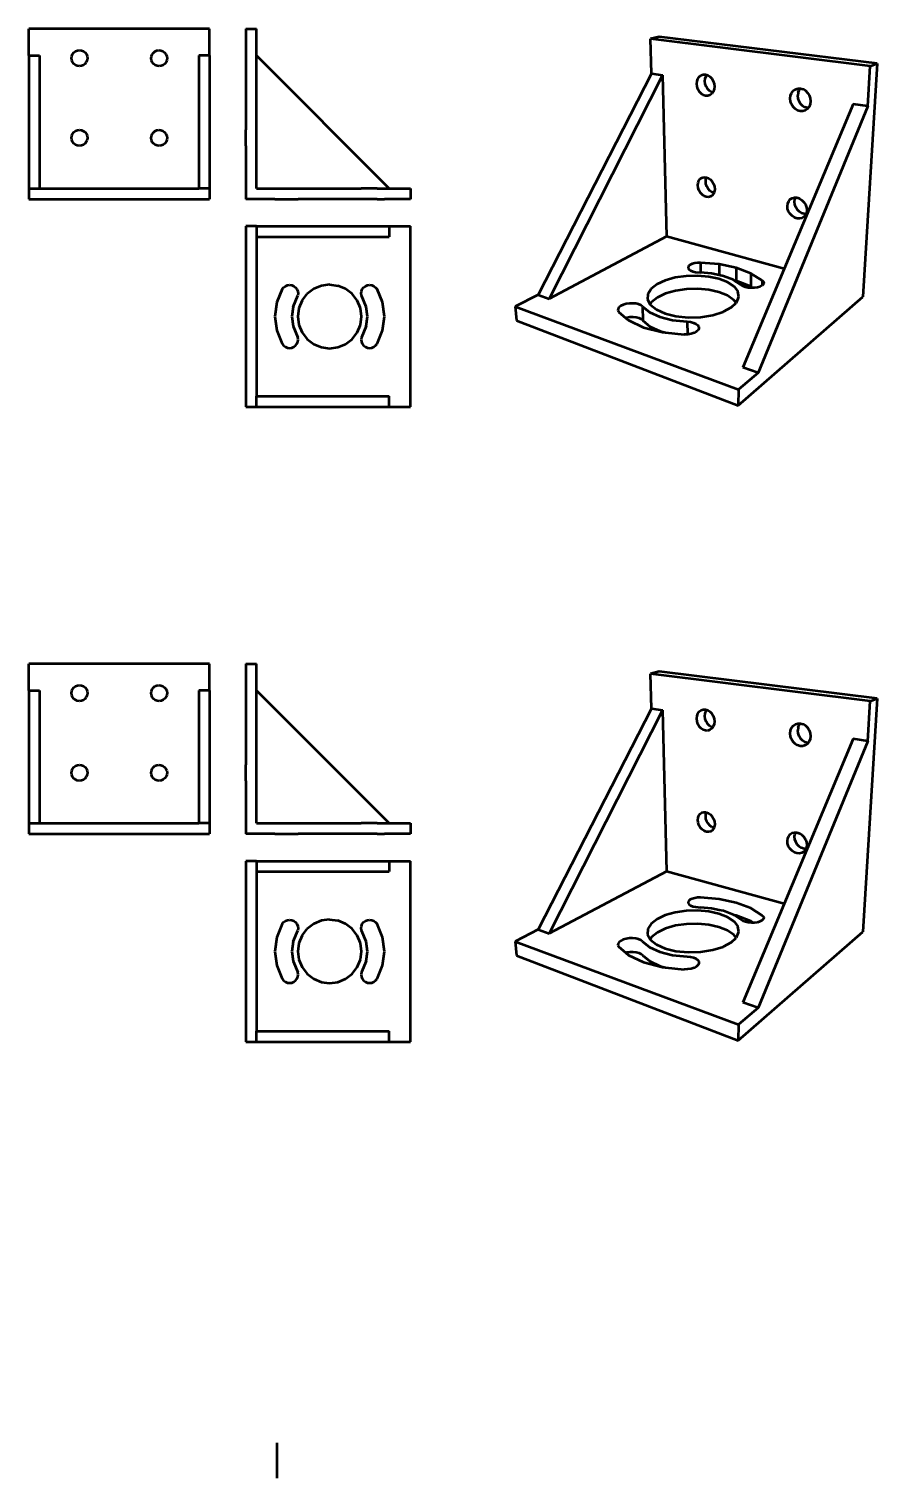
# Model space of a CAD drawing. Header units: millimetres. Extents: x 25 to 2355, y -27 to 1078.
# Drawn here: x 1284.8 to 1444.5, y -14.9 to 257.8 of the extents above; entities that cross this region are included whole.
import ezdxf

# ---------------------------------------------------------------- set-up
doc = ezdxf.new("R2010")
doc.units = ezdxf.units.MM
doc.layers.get('0').update_dxf_attribs({"lineweight": 50})

msp = doc.modelspace()

# ---------------------------------------------------------------- linework, layer by layer
for p, q in [((1318.793, 257.824), (1284.793, 257.824)), ((1284.793, 252.824), (1284.793, 257.824)), ((1318.793, 252.824), (1318.793, 257.824)), ((1325.639, 257.824), (1327.639, 257.824)), ((1325.639, 257.824), (1325.639, 253.824)), ((1327.639, 253.823), (1327.639, 257.824)), ((1403.487, 256.356), (1401.853, 255.977)), ((1444.484, 251.323), (1403.487, 256.356)), ((1293.549, 253.626), (1293.911, 253.774)), ((1293.911, 253.774), (1294.3, 253.824)), ((1294.3, 253.824), (1294.688, 253.771)), ((1294.688, 253.771), (1295.049, 253.619)), ((1308.52, 253.609), (1308.879, 253.765)), ((1308.879, 253.765), (1309.266, 253.823)), ((1309.266, 253.823), (1309.655, 253.779)), ((1309.655, 253.779), (1310.02, 253.636)), ((1310.02, 253.636), (1310.335, 253.403)), ((1325.639, 253.824), (1325.639, 250.824)), ((1327.639, 252.824), (1327.639, 253.823)), ((1443.18, 250.803), (1401.853, 255.977)), ((1402.036, 249.453), (1401.853, 255.977)), ((1284.793, 252.824), (1284.793, 227.824)), ((1284.793, 252.824), (1286.793, 252.824)), ((1286.793, 252.824), (1286.793, 227.824)), ((1292.793, 252.33), (1292.846, 252.718)), ((1292.843, 251.942), (1292.793, 252.33)), ((1292.991, 251.579), (1292.843, 251.942)), ((1292.846, 252.718), (1292.998, 253.079)), ((1293.228, 251.268), (1292.991, 251.579)), ((1292.998, 253.079), (1293.237, 253.389)), ((1293.538, 251.028), (1293.228, 251.268)), ((1293.237, 253.389), (1293.549, 253.626)), ((1293.899, 250.876), (1293.538, 251.028)), ((1295.038, 251.021), (1294.675, 250.873)), ((1295.349, 251.258), (1295.038, 251.021)), ((1295.049, 253.619), (1295.359, 253.38)), ((1295.589, 251.568), (1295.349, 251.258)), ((1295.359, 253.38), (1295.596, 253.068)), ((1295.741, 251.929), (1295.589, 251.568)), ((1295.596, 253.068), (1295.744, 252.705)), ((1295.793, 252.317), (1295.741, 251.929)), ((1295.744, 252.705), (1295.793, 252.317)), ((1307.794, 252.296), (1307.838, 252.685)), ((1307.852, 251.909), (1307.794, 252.296)), ((1307.838, 252.685), (1307.981, 253.05)), ((1308.008, 251.55), (1307.852, 251.909)), ((1307.981, 253.05), (1308.214, 253.365)), ((1308.252, 251.244), (1308.008, 251.55)), ((1308.214, 253.365), (1308.52, 253.609)), ((1308.567, 251.011), (1308.252, 251.244)), ((1308.931, 250.868), (1308.567, 251.011)), ((1310.067, 251.038), (1309.708, 250.882)), ((1310.373, 251.282), (1310.067, 251.038)), ((1310.335, 253.403), (1310.579, 253.097)), ((1310.606, 251.597), (1310.373, 251.282)), ((1310.579, 253.097), (1310.735, 252.738)), ((1310.749, 251.962), (1310.606, 251.597)), ((1310.735, 252.738), (1310.793, 252.351)), ((1310.793, 252.351), (1310.749, 251.962)), ((1316.793, 252.824), (1316.793, 227.824)), ((1318.793, 252.824), (1316.793, 252.824)), ((1318.793, 252.824), (1318.793, 227.824)), ((1327.639, 252.824), (1352.639, 227.824)), ((1327.639, 250.824), (1327.639, 252.824)), ((1444.484, 251.323), (1441.833, 207.4)), ((1443.18, 250.803), (1444.484, 251.323)), ((1294.287, 250.824), (1293.899, 250.876)), ((1294.675, 250.873), (1294.287, 250.824)), ((1309.321, 250.824), (1308.931, 250.868)), ((1309.708, 250.882), (1309.321, 250.824)), ((1325.639, 250.824), (1325.639, 238.824)), ((1327.639, 238.824), (1327.639, 250.824)), ((1402.036, 249.453), (1380.655, 207.799)), ((1404.104, 249.139), (1382.727, 207.064)), ((1402.036, 249.453), (1404.104, 249.139)), ((1404.104, 249.139), (1404.822, 218.765)), ((1410.585, 248.014), (1410.747, 248.469)), ((1410.747, 248.469), (1411.007, 248.843)), ((1411.007, 248.843), (1411.349, 249.108)), ((1411.349, 249.108), (1411.75, 249.248)), ((1411.75, 249.248), (1412.182, 249.251)), ((1412.087, 248.004), (1412.141, 248.504)), ((1412.141, 248.504), (1412.303, 248.954)), ((1412.182, 249.251), (1412.453, 249.167)), ((1412.303, 248.954), (1412.453, 249.167)), ((1412.453, 249.167), (1412.616, 249.116)), ((1412.616, 249.116), (1413.022, 248.852)), ((1413.022, 248.852), (1413.372, 248.478)), ((1413.372, 248.478), (1413.64, 248.018)), ((1442.745, 243.268), (1443.18, 250.803)), ((1410.532, 247.509), (1410.585, 248.014)), ((1410.592, 246.986), (1410.532, 247.509)), ((1410.759, 246.482), (1410.592, 246.986)), ((1411.023, 246.029), (1410.759, 246.482)), ((1411.366, 245.658), (1411.023, 246.029)), ((1411.766, 245.394), (1411.366, 245.658)), ((1412.144, 247.488), (1412.087, 248.004)), ((1412.309, 246.989), (1412.144, 247.488)), ((1412.57, 246.542), (1412.309, 246.989)), ((1412.91, 246.176), (1412.57, 246.542)), ((1413.306, 245.916), (1412.91, 246.176)), ((1413.374, 245.64), (1413.027, 245.381)), ((1413.523, 245.847), (1413.306, 245.916)), ((1413.523, 245.847), (1413.374, 245.64)), ((1413.641, 246.01), (1413.523, 245.847)), ((1413.64, 248.018), (1413.809, 247.506)), ((1413.809, 246.465), (1413.641, 246.01)), ((1413.809, 247.506), (1413.867, 246.976)), ((1413.867, 246.976), (1413.809, 246.465)), ((1428.208, 245.281), (1428.402, 245.769)), ((1428.402, 245.769), (1428.708, 246.172)), ((1428.708, 246.172), (1429.106, 246.461)), ((1429.106, 246.461), (1429.569, 246.617)), ((1429.631, 245.841), (1429.56, 245.307)), ((1429.569, 246.617), (1430.066, 246.627)), ((1429.631, 245.841), (1429.825, 246.324)), ((1429.825, 246.324), (1430.066, 246.627)), ((1430.066, 246.627), (1430.563, 246.491)), ((1430.563, 246.491), (1431.025, 246.217)), ((1431.025, 246.217), (1431.42, 245.823)), ((1431.42, 245.823), (1431.72, 245.336)), ((1412.195, 245.254), (1411.766, 245.394)), ((1412.625, 245.25), (1412.195, 245.254)), ((1413.027, 245.381), (1412.625, 245.25)), ((1442.745, 243.268), (1422.091, 193.098)), ((1439.976, 243.688), (1426.992, 212.663)), ((1428.137, 244.74), (1428.208, 245.281)), ((1428.196, 244.183), (1428.137, 244.74)), ((1428.378, 243.648), (1428.196, 244.183)), ((1428.673, 243.169), (1428.378, 243.648)), ((1429.06, 242.779), (1428.673, 243.169)), ((1429.514, 242.503), (1429.06, 242.779)), ((1429.616, 244.758), (1429.56, 245.307)), ((1429.796, 244.229), (1429.616, 244.758)), ((1430.086, 243.757), (1429.796, 244.229)), ((1430.469, 243.373), (1430.086, 243.757)), ((1430.919, 243.102), (1430.469, 243.373)), ((1431.405, 242.963), (1430.919, 243.102)), ((1431.368, 242.792), (1430.964, 242.51)), ((1431.503, 242.963), (1431.368, 242.792)), ((1431.503, 242.963), (1431.405, 242.963)), ((1431.682, 243.191), (1431.503, 242.963)), ((1431.885, 243.68), (1431.682, 243.191)), ((1431.72, 245.336), (1431.905, 244.792)), ((1431.961, 244.227), (1431.885, 243.68)), ((1431.905, 244.792), (1431.961, 244.227)), ((1442.745, 243.268), (1439.976, 243.688)), ((1430.005, 242.361), (1429.514, 242.503)), ((1430.499, 242.363), (1430.005, 242.361)), ((1430.964, 242.51), (1430.499, 242.363)), ((1292.793, 237.33), (1292.846, 237.718)), ((1292.843, 236.942), (1292.793, 237.33)), ((1292.846, 237.718), (1292.998, 238.079)), ((1292.998, 238.079), (1293.237, 238.389)), ((1293.237, 238.389), (1293.549, 238.626)), ((1293.549, 238.626), (1293.911, 238.774)), ((1293.911, 238.774), (1294.3, 238.824)), ((1294.3, 238.824), (1294.688, 238.771)), ((1294.688, 238.771), (1295.049, 238.619)), ((1295.049, 238.619), (1295.359, 238.38)), ((1295.359, 238.38), (1295.596, 238.068)), ((1295.596, 238.068), (1295.744, 237.705)), ((1295.793, 237.317), (1295.741, 236.929)), ((1295.744, 237.705), (1295.793, 237.317)), ((1307.794, 237.296), (1307.838, 237.685)), ((1307.852, 236.909), (1307.794, 237.296)), ((1307.838, 237.685), (1307.981, 238.05)), ((1307.981, 238.05), (1308.214, 238.365)), ((1308.214, 238.365), (1308.52, 238.609)), ((1308.52, 238.609), (1308.879, 238.765)), ((1308.879, 238.765), (1309.266, 238.823)), ((1309.266, 238.823), (1309.655, 238.779)), ((1309.655, 238.779), (1310.02, 238.636)), ((1310.02, 238.636), (1310.335, 238.403)), ((1310.335, 238.403), (1310.579, 238.097)), ((1310.579, 238.097), (1310.735, 237.738)), ((1310.735, 237.738), (1310.793, 237.351)), ((1310.793, 237.351), (1310.749, 236.962)), ((1325.639, 235.824), (1325.639, 238.824)), ((1327.639, 235.824), (1327.639, 238.824)), ((1292.991, 236.579), (1292.843, 236.942)), ((1293.228, 236.268), (1292.991, 236.579)), ((1293.538, 236.028), (1293.228, 236.268)), ((1293.899, 235.876), (1293.538, 236.028)), ((1294.287, 235.824), (1293.899, 235.876)), ((1294.675, 235.873), (1294.287, 235.824)), ((1295.038, 236.021), (1294.675, 235.873)), ((1295.349, 236.258), (1295.038, 236.021)), ((1295.589, 236.568), (1295.349, 236.258)), ((1295.741, 236.929), (1295.589, 236.568)), ((1308.008, 236.55), (1307.852, 236.909)), ((1308.252, 236.244), (1308.008, 236.55)), ((1308.567, 236.011), (1308.252, 236.244)), ((1308.931, 235.868), (1308.567, 236.011)), ((1309.321, 235.824), (1308.931, 235.868)), ((1309.708, 235.882), (1309.321, 235.824)), ((1310.067, 236.038), (1309.708, 235.882)), ((1310.373, 236.282), (1310.067, 236.038)), ((1310.606, 236.597), (1310.373, 236.282)), ((1310.749, 236.962), (1310.606, 236.597)), ((1325.639, 235.824), (1325.639, 225.824)), ((1327.639, 227.824), (1327.639, 235.824)), ((1410.779, 228.891), (1410.935, 229.297)), ((1410.935, 229.297), (1411.185, 229.62)), ((1411.185, 229.62), (1411.514, 229.837)), ((1411.514, 229.837), (1411.898, 229.934)), ((1411.898, 229.934), (1412.314, 229.902)), ((1412.219, 229.139), (1412.271, 229.596)), ((1412.274, 228.658), (1412.219, 229.139)), ((1412.271, 229.596), (1412.381, 229.877)), ((1412.314, 229.902), (1412.381, 229.877)), ((1412.381, 229.877), (1412.73, 229.744)), ((1412.73, 229.744), (1413.12, 229.469)), ((1413.12, 229.469), (1413.456, 229.097)), ((1413.456, 229.097), (1413.713, 228.653)), ((1284.793, 227.824), (1284.793, 225.824)), ((1284.793, 227.824), (1286.793, 227.824)), ((1286.793, 227.824), (1316.793, 227.824)), ((1318.793, 227.824), (1316.793, 227.824)), ((1318.793, 227.824), (1318.793, 225.824)), ((1327.639, 227.824), (1331.111, 227.824)), ((1331.111, 227.824), (1331.462, 227.824)), ((1331.462, 227.824), (1332.491, 227.824)), ((1332.491, 227.824), (1335.476, 227.824)), ((1335.476, 227.824), (1347.345, 227.824)), ((1350.331, 227.824), (1347.345, 227.824)), ((1350.331, 227.824), (1351.36, 227.824)), ((1351.36, 227.824), (1351.711, 227.824)), ((1351.711, 227.824), (1352.639, 227.824)), ((1352.639, 227.824), (1356.639, 227.824)), ((1356.639, 227.824), (1356.639, 225.824)), ((1410.728, 228.429), (1410.779, 228.891)), ((1410.785, 227.943), (1410.728, 228.429)), ((1410.946, 227.465), (1410.785, 227.943)), ((1411.199, 227.028), (1410.946, 227.465)), ((1411.529, 226.659), (1411.199, 227.028)), ((1411.912, 226.384), (1411.529, 226.659)), ((1412.325, 226.222), (1411.912, 226.384)), ((1412.432, 228.186), (1412.274, 228.658)), ((1412.683, 227.754), (1412.432, 228.186)), ((1413.009, 227.39), (1412.683, 227.754)), ((1413.39, 227.119), (1413.009, 227.39)), ((1413.457, 226.485), (1413.124, 226.273)), ((1413.778, 226.968), (1413.39, 227.119)), ((1413.713, 226.804), (1413.457, 226.485)), ((1413.713, 228.653), (1413.875, 228.168)), ((1413.778, 226.968), (1413.713, 226.804)), ((1413.875, 227.21), (1413.778, 226.968)), ((1413.875, 228.168), (1413.93, 227.676)), ((1413.93, 227.676), (1413.875, 227.21)), ((1284.793, 225.824), (1318.793, 225.824)), ((1331.111, 225.824), (1325.639, 225.824)), ((1331.111, 225.824), (1331.462, 225.824)), ((1331.462, 225.824), (1332.491, 225.824)), ((1332.491, 225.824), (1335.476, 225.824)), ((1347.345, 225.824), (1335.476, 225.824)), ((1350.331, 225.824), (1347.345, 225.824)), ((1350.331, 225.824), (1351.36, 225.824)), ((1351.36, 225.824), (1351.711, 225.824)), ((1356.639, 225.824), (1351.711, 225.824)), ((1412.738, 226.184), (1412.325, 226.222)), ((1413.124, 226.273), (1412.738, 226.184)), ((1427.596, 224.501), (1427.662, 224.992)), ((1427.652, 223.985), (1427.596, 224.501)), ((1427.827, 223.478), (1427.652, 223.985)), ((1427.662, 224.992), (1427.848, 225.425)), ((1427.848, 225.425), (1428.14, 225.771)), ((1428.14, 225.771), (1428.519, 226.006)), ((1428.519, 226.006), (1428.961, 226.112)), ((1428.961, 226.112), (1429.165, 226.1)), ((1428.965, 225.308), (1429.033, 225.794)), ((1429.02, 224.798), (1428.965, 225.308)), ((1429.192, 224.299), (1429.02, 224.798)), ((1429.033, 225.794), (1429.165, 226.1)), ((1429.165, 226.1), (1429.436, 226.083)), ((1429.471, 223.842), (1429.192, 224.299)), ((1429.436, 226.083), (1429.91, 225.919)), ((1429.837, 223.459), (1429.471, 223.842)), ((1429.91, 225.919), (1430.351, 225.631)), ((1430.351, 225.631), (1430.729, 225.238)), ((1430.729, 225.238), (1431.016, 224.769)), ((1431.016, 224.769), (1431.192, 224.254)), ((1431.247, 223.731), (1431.175, 223.235)), ((1431.192, 224.254), (1431.247, 223.731)), ((1428.109, 223.016), (1427.827, 223.478)), ((1428.48, 222.627), (1428.109, 223.016)), ((1428.913, 222.338), (1428.48, 222.627)), ((1429.382, 222.17), (1428.913, 222.338)), ((1429.854, 222.133), (1429.382, 222.17)), ((1430.267, 223.175), (1429.837, 223.459)), ((1430.298, 222.232), (1429.854, 222.133)), ((1430.732, 223.01), (1430.267, 223.175)), ((1430.683, 222.46), (1430.298, 222.232)), ((1430.982, 222.802), (1430.683, 222.46)), ((1431.064, 222.986), (1430.732, 223.01)), ((1431.064, 222.986), (1430.982, 222.802)), ((1431.175, 223.235), (1431.064, 222.986)), ((1327.639, 220.714), (1325.639, 220.714)), ((1325.639, 220.714), (1325.639, 186.714)), ((1327.639, 220.714), (1352.639, 220.714)), ((1327.639, 220.714), (1327.639, 218.714)), ((1327.639, 218.714), (1352.639, 218.714)), ((1327.639, 218.714), (1327.639, 188.714)), ((1352.639, 220.714), (1352.639, 218.714)), ((1352.639, 220.714), (1356.639, 220.714)), ((1356.639, 186.714), (1356.639, 220.714)), ((1404.822, 218.765), (1382.727, 207.064)), ((1426.992, 212.663), (1404.822, 218.765)), ((1409.05, 213.238), (1408.918, 213.007)), ((1408.918, 213.007), (1408.931, 212.77)), ((1408.931, 212.77), (1409.089, 212.543)), ((1409.317, 213.448), (1409.05, 213.238)), ((1409.7, 213.623), (1409.317, 213.448)), ((1410.171, 213.751), (1409.7, 213.623)), ((1410.701, 213.825), (1410.171, 213.751)), ((1411.254, 213.838), (1410.701, 213.825)), ((1414.738, 213.539), (1411.254, 213.838)), ((1411.254, 213.838), (1411.271, 211.987)), ((1417.957, 212.861), (1414.738, 213.539)), ((1414.738, 213.539), (1414.741, 211.496)), ((1417.957, 212.861), (1417.943, 210.432)), ((1420.729, 211.831), (1417.957, 212.861)), ((1404.611, 210.509), (1403.057, 209.792)), ((1406.482, 211.029), (1404.611, 210.509)), ((1408.552, 211.325), (1406.482, 211.029)), ((1410.696, 211.38), (1408.552, 211.325)), ((1409.089, 212.543), (1409.383, 212.342)), ((1409.383, 212.342), (1409.793, 212.182)), ((1409.793, 212.182), (1410.291, 212.074)), ((1410.291, 212.074), (1411.271, 211.987)), ((1412.79, 211.194), (1410.696, 211.38)), ((1413.3, 211.808), (1411.271, 211.987)), ((1414.708, 210.775), (1412.79, 211.194)), ((1414.741, 211.496), (1413.3, 211.808)), ((1416.332, 210.144), (1414.708, 210.775)), ((1415.556, 211.32), (1414.741, 211.496)), ((1417.476, 210.583), (1415.556, 211.32)), ((1417.555, 209.336), (1416.332, 210.144)), ((1417.589, 210.509), (1417.476, 210.583)), ((1417.943, 210.432), (1417.589, 210.509)), ((1419.265, 209.419), (1417.589, 210.509)), ((1420.7, 209.374), (1417.943, 210.432)), ((1426.992, 212.663), (1419.229, 194.113)), ((1420.729, 211.831), (1420.7, 209.374)), ((1422.876, 210.494), (1420.729, 211.831)), ((1422.876, 210.494), (1422.86, 209.559)), ((1422.876, 210.494), (1423.083, 210.253)), ((1423.144, 209.998), (1423.053, 209.746)), ((1423.083, 210.253), (1423.144, 209.998)), ((1332.491, 208.864), (1331.462, 206.38)), ((1332.491, 208.864), (1332.745, 209.196)), ((1332.745, 209.196), (1333.076, 209.45)), ((1333.076, 209.45), (1333.462, 209.61)), ((1333.462, 209.61), (1333.876, 209.664)), ((1333.876, 209.664), (1334.29, 209.61)), ((1334.29, 209.61), (1334.676, 209.45)), ((1334.553, 205.552), (1335.422, 207.65)), ((1334.676, 209.45), (1335.008, 209.196)), ((1335.008, 209.196), (1335.262, 208.864)), ((1335.262, 208.864), (1335.422, 208.478)), ((1335.422, 208.478), (1335.476, 208.064)), ((1335.476, 208.064), (1335.422, 207.65)), ((1336.214, 206.714), (1337.168, 207.957)), ((1338.411, 208.91), (1337.168, 207.957)), ((1339.858, 209.51), (1338.411, 208.91)), ((1341.411, 209.714), (1339.858, 209.51)), ((1341.411, 209.714), (1342.963, 209.51)), ((1344.411, 208.91), (1342.963, 209.51)), ((1345.653, 207.957), (1344.411, 208.91)), ((1346.607, 206.714), (1345.653, 207.957)), ((1347.345, 208.064), (1347.4, 208.478)), ((1347.4, 207.65), (1347.345, 208.064)), ((1347.4, 208.478), (1347.559, 208.864)), ((1348.269, 205.552), (1347.4, 207.65)), ((1347.559, 208.864), (1347.814, 209.196)), ((1347.814, 209.196), (1348.145, 209.45)), ((1348.145, 209.45), (1348.531, 209.61)), ((1348.531, 209.61), (1348.945, 209.664)), ((1348.945, 209.664), (1349.359, 209.61)), ((1349.359, 209.61), (1349.745, 209.45)), ((1349.745, 209.45), (1350.076, 209.196)), ((1350.076, 209.196), (1350.331, 208.864)), ((1351.36, 206.38), (1350.331, 208.864)), ((1380.655, 207.799), (1376.371, 205.583)), ((1380.655, 207.799), (1382.727, 207.064)), ((1401.306, 207.934), (1401.257, 206.907)), ((1401.926, 208.916), (1401.306, 207.934)), ((1403.057, 209.792), (1401.926, 208.916)), ((1403.128, 207.28), (1402.004, 206.381)), ((1404.673, 208.017), (1403.128, 207.28)), ((1406.533, 208.551), (1404.673, 208.017)), ((1408.591, 208.854), (1406.533, 208.551)), ((1410.723, 208.911), (1408.591, 208.854)), ((1412.805, 208.72), (1410.723, 208.911)), ((1414.712, 208.289), (1412.805, 208.72)), ((1416.327, 207.642), (1414.712, 208.289)), ((1417.543, 206.811), (1416.327, 207.642)), ((1417.555, 209.336), (1418.286, 208.395)), ((1418.04, 206.359), (1418.459, 207.381)), ((1418.459, 207.381), (1418.286, 208.395)), ((1418.354, 186.941), (1441.833, 207.4)), ((1419.713, 209.245), (1419.265, 209.419)), ((1420.246, 209.128), (1419.713, 209.245)), ((1420.827, 209.076), (1420.246, 209.128)), ((1421.151, 209.084), (1420.7, 209.374)), ((1421.151, 209.084), (1420.827, 209.076)), ((1421.414, 209.091), (1421.151, 209.084)), ((1421.965, 209.174), (1421.414, 209.091)), ((1422.443, 209.319), (1421.965, 209.174)), ((1422.814, 209.514), (1422.443, 209.319)), ((1422.86, 209.559), (1422.814, 209.514)), ((1423.053, 209.746), (1422.86, 209.559)), ((1331.462, 206.38), (1331.111, 203.714)), ((1334.553, 205.552), (1334.311, 203.714)), ((1335.615, 205.267), (1335.411, 203.714)), ((1336.214, 206.714), (1335.615, 205.267)), ((1347.206, 205.267), (1346.607, 206.714)), ((1347.411, 203.714), (1347.206, 205.267)), ((1348.511, 203.714), (1348.269, 205.552)), ((1351.711, 203.714), (1351.36, 206.38)), ((1376.371, 205.583), (1418.375, 189.957)), ((1376.371, 205.583), (1376.607, 202.958)), ((1395.72, 205.171), (1395.687, 204.88)), ((1395.687, 204.88), (1395.816, 204.602)), ((1395.912, 205.454), (1395.72, 205.171)), ((1395.816, 204.602), (1397.188, 203.419)), ((1396.249, 205.711), (1395.912, 205.454)), ((1396.707, 205.925), (1396.249, 205.711)), ((1397.254, 206.081), (1396.707, 205.925)), ((1397.854, 206.171), (1397.254, 206.081)), ((1398.467, 206.188), (1397.854, 206.171)), ((1399.055, 206.131), (1398.467, 206.188)), ((1399.577, 206.005), (1399.055, 206.131)), ((1399.999, 205.816), (1399.577, 206.005)), ((1400.292, 205.577), (1399.999, 205.816)), ((1400.292, 205.577), (1401.617, 204.499)), ((1400.292, 205.577), (1400.384, 202.952)), ((1401.257, 206.907), (1401.763, 205.986)), ((1402.004, 206.381), (1401.763, 205.986)), ((1401.763, 205.986), (1401.806, 205.906)), ((1401.806, 205.906), (1402.935, 205.005)), ((1402.935, 205.005), (1404.579, 204.274)), ((1413.538, 203.971), (1415.503, 204.584)), ((1417.037, 205.402), (1415.503, 204.584)), ((1417.037, 205.402), (1417.949, 206.272)), ((1417.949, 206.272), (1417.543, 206.811)), ((1418.04, 206.359), (1417.949, 206.272)), ((1331.111, 203.714), (1331.462, 201.048)), ((1334.311, 203.714), (1334.553, 201.877)), ((1334.553, 201.877), (1335.422, 199.778)), ((1335.411, 203.714), (1335.615, 202.161)), ((1335.615, 202.161), (1336.214, 200.714)), ((1346.607, 200.714), (1347.206, 202.161)), ((1347.206, 202.161), (1347.411, 203.714)), ((1348.269, 201.877), (1347.4, 199.778)), ((1348.269, 201.877), (1348.511, 203.714)), ((1351.36, 201.048), (1351.711, 203.714)), ((1376.607, 202.958), (1418.354, 186.941)), ((1397.362, 203.47), (1397.188, 203.419)), ((1397.188, 203.419), (1397.684, 202.99)), ((1397.959, 203.563), (1397.362, 203.47)), ((1397.684, 202.99), (1400.512, 201.663)), ((1398.569, 203.58), (1397.959, 203.563)), ((1399.153, 203.522), (1398.569, 203.58)), ((1399.672, 203.392), (1399.153, 203.522)), ((1400.092, 203.198), (1399.672, 203.392)), ((1400.384, 202.952), (1400.092, 203.198)), ((1400.384, 202.952), (1401.701, 201.846)), ((1401.617, 204.499), (1403.563, 203.621)), ((1401.701, 201.846), (1403.636, 200.946)), ((1403.563, 203.621), (1405.998, 203.019)), ((1404.579, 204.274), (1406.625, 203.773)), ((1405.998, 203.019), (1408.738, 202.746)), ((1406.625, 203.773), (1408.92, 203.547)), ((1408.738, 202.746), (1409.358, 202.685)), ((1408.738, 202.746), (1408.775, 200.344)), ((1408.92, 203.547), (1411.286, 203.615)), ((1409.358, 202.685), (1409.92, 202.547)), ((1409.92, 202.547), (1410.385, 202.341)), ((1410.385, 202.341), (1410.724, 202.081)), ((1410.724, 202.081), (1410.911, 201.783)), ((1411.286, 203.615), (1413.538, 203.971)), ((1331.462, 201.048), (1332.491, 198.564)), ((1335.476, 199.364), (1335.422, 199.778)), ((1335.422, 198.95), (1335.476, 199.364)), ((1336.214, 200.714), (1337.168, 199.472)), ((1337.168, 199.472), (1338.411, 198.518)), ((1344.411, 198.518), (1345.653, 199.472)), ((1345.653, 199.472), (1346.607, 200.714)), ((1347.4, 199.778), (1347.345, 199.364)), ((1347.345, 199.364), (1347.4, 198.95)), ((1350.331, 198.564), (1351.36, 201.048)), ((1400.512, 201.663), (1404.108, 200.744)), ((1403.636, 200.946), (1404.638, 200.69)), ((1404.108, 200.744), (1404.638, 200.69)), ((1404.638, 200.69), (1408.189, 200.326)), ((1408.775, 200.344), (1408.189, 200.326)), ((1408.845, 200.346), (1408.775, 200.344)), ((1409.474, 200.449), (1408.845, 200.346)), ((1410.032, 200.628), (1409.474, 200.449)), ((1410.48, 200.869), (1410.032, 200.628)), ((1410.787, 201.156), (1410.48, 200.869)), ((1410.933, 201.468), (1410.787, 201.156)), ((1410.911, 201.783), (1410.933, 201.468)), ((1332.491, 198.564), (1332.745, 198.233)), ((1332.745, 198.233), (1333.076, 197.979)), ((1333.076, 197.979), (1333.462, 197.819)), ((1333.462, 197.819), (1333.876, 197.764)), ((1333.876, 197.764), (1334.29, 197.819)), ((1334.29, 197.819), (1334.676, 197.979)), ((1334.676, 197.979), (1335.008, 198.233)), ((1335.008, 198.233), (1335.262, 198.564)), ((1335.262, 198.564), (1335.422, 198.95)), ((1338.411, 198.518), (1339.858, 197.919)), ((1339.858, 197.919), (1341.411, 197.714)), ((1341.411, 197.714), (1342.963, 197.919)), ((1342.963, 197.919), (1344.411, 198.518)), ((1347.4, 198.95), (1347.559, 198.564)), ((1347.559, 198.564), (1347.814, 198.233)), ((1347.814, 198.233), (1348.145, 197.979)), ((1348.145, 197.979), (1348.531, 197.819)), ((1348.531, 197.819), (1348.945, 197.764)), ((1348.945, 197.764), (1349.359, 197.819)), ((1349.359, 197.819), (1349.745, 197.979)), ((1349.745, 197.979), (1350.076, 198.233)), ((1350.076, 198.233), (1350.331, 198.564)), ((1422.091, 193.098), (1419.229, 194.113)), ((1422.091, 193.098), (1418.375, 189.957)), ((1327.639, 188.714), (1352.639, 188.714)), ((1327.639, 186.714), (1327.639, 188.714)), ((1352.639, 186.714), (1352.639, 188.714)), ((1418.375, 189.957), (1418.354, 186.941)), ((1325.639, 186.714), (1327.639, 186.714)), ((1327.639, 186.714), (1352.639, 186.714)), ((1352.639, 186.714), (1356.639, 186.714)), ((1318.793, 138.335), (1284.793, 138.335)), ((1284.793, 133.335), (1284.793, 138.335)), ((1318.793, 133.335), (1318.793, 138.335)), ((1325.639, 138.335), (1327.639, 138.335)), ((1325.639, 138.335), (1325.639, 134.335)), ((1327.639, 134.335), (1327.639, 138.335)), ((1403.487, 136.868), (1401.853, 136.488)), ((1443.18, 131.315), (1401.853, 136.488)), ((1402.036, 129.965), (1401.853, 136.488)), ((1444.484, 131.835), (1403.487, 136.868)), ((1292.998, 133.591), (1293.237, 133.901)), ((1293.237, 133.901), (1293.549, 134.138)), ((1293.549, 134.138), (1293.911, 134.286)), ((1293.911, 134.286), (1294.3, 134.335)), ((1294.3, 134.335), (1294.688, 134.283)), ((1294.688, 134.283), (1295.049, 134.131)), ((1295.049, 134.131), (1295.359, 133.891)), ((1295.359, 133.891), (1295.596, 133.58)), ((1307.981, 133.562), (1308.214, 133.877)), ((1308.214, 133.877), (1308.52, 134.121)), ((1308.52, 134.121), (1308.879, 134.277)), ((1308.879, 134.277), (1309.266, 134.335)), ((1309.266, 134.335), (1309.655, 134.291)), ((1309.655, 134.291), (1310.02, 134.148)), ((1310.02, 134.148), (1310.335, 133.915)), ((1310.335, 133.915), (1310.579, 133.609)), ((1325.639, 134.335), (1325.639, 131.335)), ((1327.639, 133.335), (1327.639, 134.335)), ((1284.793, 133.335), (1284.793, 108.335)), ((1284.793, 133.335), (1286.793, 133.335)), ((1286.793, 133.335), (1286.793, 108.335)), ((1292.793, 132.842), (1292.846, 133.23)), ((1292.843, 132.453), (1292.793, 132.842)), ((1292.991, 132.091), (1292.843, 132.453)), ((1292.846, 133.23), (1292.998, 133.591)), ((1293.228, 131.779), (1292.991, 132.091)), ((1293.538, 131.54), (1293.228, 131.779)), ((1293.899, 131.388), (1293.538, 131.54)), ((1294.287, 131.335), (1293.899, 131.388)), ((1294.675, 131.385), (1294.287, 131.335)), ((1295.038, 131.533), (1294.675, 131.385)), ((1295.349, 131.77), (1295.038, 131.533)), ((1295.589, 132.08), (1295.349, 131.77)), ((1295.741, 132.441), (1295.589, 132.08)), ((1295.596, 133.58), (1295.744, 133.217)), ((1295.793, 132.829), (1295.741, 132.441)), ((1295.744, 133.217), (1295.793, 132.829)), ((1307.794, 132.808), (1307.838, 133.197)), ((1307.852, 132.421), (1307.794, 132.808)), ((1307.838, 133.197), (1307.981, 133.562)), ((1308.008, 132.062), (1307.852, 132.421)), ((1308.252, 131.756), (1308.008, 132.062)), ((1308.567, 131.523), (1308.252, 131.756)), ((1308.931, 131.38), (1308.567, 131.523)), ((1309.321, 131.336), (1308.931, 131.38)), ((1309.708, 131.394), (1309.321, 131.336)), ((1310.067, 131.55), (1309.708, 131.394)), ((1310.373, 131.794), (1310.067, 131.55)), ((1310.606, 132.109), (1310.373, 131.794)), ((1310.579, 133.609), (1310.735, 133.25)), ((1310.749, 132.474), (1310.606, 132.109)), ((1310.735, 133.25), (1310.793, 132.863)), ((1310.793, 132.863), (1310.749, 132.474)), ((1316.793, 133.335), (1316.793, 108.335)), ((1318.793, 133.335), (1316.793, 133.335)), ((1318.793, 133.335), (1318.793, 108.335)), ((1325.639, 131.335), (1325.639, 119.335)), ((1327.639, 133.335), (1352.639, 108.335)), ((1327.639, 131.335), (1327.639, 133.335)), ((1327.639, 119.335), (1327.639, 131.335)), ((1444.484, 131.835), (1441.833, 87.911)), ((1442.745, 123.779), (1443.18, 131.315)), ((1443.18, 131.315), (1444.484, 131.835)), ((1402.036, 129.965), (1380.655, 88.311)), ((1404.104, 129.651), (1382.727, 87.576)), ((1402.036, 129.965), (1404.104, 129.651)), ((1404.104, 129.651), (1404.822, 99.276)), ((1410.532, 128.021), (1410.585, 128.526)), ((1410.585, 128.526), (1410.747, 128.981)), ((1410.747, 128.981), (1411.007, 129.354)), ((1411.007, 129.354), (1411.349, 129.62)), ((1411.349, 129.62), (1411.75, 129.76)), ((1411.75, 129.76), (1412.182, 129.762)), ((1412.087, 128.516), (1412.141, 129.016)), ((1412.144, 127.999), (1412.087, 128.516)), ((1412.141, 129.016), (1412.303, 129.466)), ((1412.182, 129.762), (1412.453, 129.678)), ((1412.303, 129.466), (1412.453, 129.678)), ((1412.453, 129.678), (1412.616, 129.628)), ((1412.616, 129.628), (1413.022, 129.364)), ((1413.022, 129.364), (1413.372, 128.99)), ((1413.372, 128.99), (1413.64, 128.53)), ((1413.64, 128.53), (1413.809, 128.018)), ((1410.592, 127.498), (1410.532, 128.021)), ((1410.759, 126.993), (1410.592, 127.498)), ((1411.023, 126.541), (1410.759, 126.993)), ((1411.366, 126.17), (1411.023, 126.541)), ((1411.766, 125.905), (1411.366, 126.17)), ((1412.195, 125.766), (1411.766, 125.905)), ((1412.309, 127.501), (1412.144, 127.999)), ((1412.625, 125.762), (1412.195, 125.766)), ((1412.57, 127.054), (1412.309, 127.501)), ((1412.91, 126.688), (1412.57, 127.054)), ((1413.027, 125.893), (1412.625, 125.762)), ((1413.306, 126.428), (1412.91, 126.688)), ((1413.374, 126.152), (1413.027, 125.893)), ((1413.523, 126.358), (1413.306, 126.428)), ((1413.523, 126.358), (1413.374, 126.152)), ((1413.641, 126.522), (1413.523, 126.358)), ((1413.809, 126.977), (1413.641, 126.522)), ((1413.809, 128.018), (1413.867, 127.488)), ((1413.867, 127.488), (1413.809, 126.977)), ((1428.137, 125.252), (1428.208, 125.792)), ((1428.208, 125.792), (1428.402, 126.281)), ((1428.402, 126.281), (1428.708, 126.683)), ((1428.708, 126.683), (1429.106, 126.973)), ((1429.106, 126.973), (1429.569, 127.129)), ((1429.631, 126.353), (1429.56, 125.819)), ((1429.616, 125.27), (1429.56, 125.819)), ((1429.569, 127.129), (1430.066, 127.139)), ((1429.631, 126.353), (1429.825, 126.835)), ((1429.825, 126.835), (1430.066, 127.139)), ((1430.066, 127.139), (1430.563, 127.003)), ((1430.563, 127.003), (1431.025, 126.729)), ((1431.025, 126.729), (1431.42, 126.335)), ((1431.42, 126.335), (1431.72, 125.848)), ((1431.72, 125.848), (1431.905, 125.303)), ((1442.745, 123.779), (1422.091, 73.61)), ((1439.976, 124.2), (1426.992, 93.175)), ((1428.196, 124.695), (1428.137, 125.252)), ((1428.378, 124.16), (1428.196, 124.695)), ((1428.673, 123.681), (1428.378, 124.16)), ((1429.06, 123.291), (1428.673, 123.681)), ((1429.514, 123.015), (1429.06, 123.291)), ((1430.005, 122.873), (1429.514, 123.015)), ((1429.796, 124.741), (1429.616, 125.27)), ((1430.086, 124.269), (1429.796, 124.741)), ((1430.499, 122.875), (1430.005, 122.873)), ((1430.469, 123.884), (1430.086, 124.269)), ((1430.919, 123.613), (1430.469, 123.884)), ((1430.964, 123.022), (1430.499, 122.875)), ((1431.405, 123.474), (1430.919, 123.613)), ((1431.368, 123.304), (1430.964, 123.022)), ((1431.503, 123.475), (1431.368, 123.304)), ((1431.503, 123.475), (1431.405, 123.474)), ((1431.682, 123.703), (1431.503, 123.475)), ((1431.885, 124.192), (1431.682, 123.703)), ((1431.961, 124.738), (1431.885, 124.192)), ((1431.905, 125.303), (1431.961, 124.738)), ((1442.745, 123.779), (1439.976, 124.2)), ((1292.793, 117.842), (1292.846, 118.23)), ((1292.843, 117.453), (1292.793, 117.842)), ((1292.991, 117.091), (1292.843, 117.453)), ((1292.846, 118.23), (1292.998, 118.591)), ((1292.998, 118.591), (1293.237, 118.901)), ((1293.237, 118.901), (1293.549, 119.138)), ((1293.549, 119.138), (1293.911, 119.286)), ((1293.911, 119.286), (1294.3, 119.335)), ((1294.3, 119.335), (1294.688, 119.283)), ((1294.688, 119.283), (1295.049, 119.131)), ((1295.049, 119.131), (1295.359, 118.891)), ((1295.359, 118.891), (1295.596, 118.58)), ((1295.741, 117.441), (1295.589, 117.08)), ((1295.596, 118.58), (1295.744, 118.217)), ((1295.793, 117.829), (1295.741, 117.441)), ((1295.744, 118.217), (1295.793, 117.829)), ((1307.794, 117.808), (1307.838, 118.197)), ((1307.852, 117.421), (1307.794, 117.808)), ((1307.838, 118.197), (1307.981, 118.562)), ((1308.008, 117.062), (1307.852, 117.421)), ((1307.981, 118.562), (1308.214, 118.877)), ((1308.214, 118.877), (1308.52, 119.121)), ((1308.52, 119.121), (1308.879, 119.277)), ((1308.879, 119.277), (1309.266, 119.335)), ((1309.266, 119.335), (1309.655, 119.291)), ((1309.655, 119.291), (1310.02, 119.148)), ((1310.02, 119.148), (1310.335, 118.915)), ((1310.335, 118.915), (1310.579, 118.609)), ((1310.579, 118.609), (1310.735, 118.25)), ((1310.749, 117.474), (1310.606, 117.109)), ((1310.735, 118.25), (1310.793, 117.863)), ((1310.793, 117.863), (1310.749, 117.474)), ((1325.639, 116.335), (1325.639, 119.335)), ((1327.639, 116.335), (1327.639, 119.335)), ((1293.228, 116.779), (1292.991, 117.091)), ((1293.538, 116.54), (1293.228, 116.779)), ((1293.899, 116.388), (1293.538, 116.54)), ((1294.287, 116.335), (1293.899, 116.388)), ((1294.675, 116.385), (1294.287, 116.335)), ((1295.038, 116.533), (1294.675, 116.385)), ((1295.349, 116.77), (1295.038, 116.533)), ((1295.589, 117.08), (1295.349, 116.77)), ((1308.252, 116.756), (1308.008, 117.062)), ((1308.567, 116.523), (1308.252, 116.756)), ((1308.931, 116.38), (1308.567, 116.523)), ((1309.321, 116.336), (1308.931, 116.38)), ((1309.708, 116.394), (1309.321, 116.336)), ((1310.067, 116.55), (1309.708, 116.394)), ((1310.373, 116.794), (1310.067, 116.55)), ((1310.606, 117.109), (1310.373, 116.794)), ((1325.639, 116.335), (1325.639, 106.335)), ((1327.639, 108.335), (1327.639, 116.335)), ((1410.728, 108.941), (1410.779, 109.403)), ((1410.779, 109.403), (1410.935, 109.809)), ((1410.935, 109.809), (1411.185, 110.132)), ((1411.185, 110.132), (1411.514, 110.349)), ((1411.514, 110.349), (1411.898, 110.446)), ((1411.898, 110.446), (1412.314, 110.414)), ((1412.219, 109.651), (1412.271, 110.107)), ((1412.274, 109.17), (1412.219, 109.651)), ((1412.271, 110.107), (1412.381, 110.389)), ((1412.432, 108.698), (1412.274, 109.17)), ((1412.314, 110.414), (1412.381, 110.389)), ((1412.381, 110.389), (1412.73, 110.256)), ((1412.73, 110.256), (1413.12, 109.981)), ((1413.12, 109.981), (1413.456, 109.609)), ((1413.456, 109.609), (1413.713, 109.165)), ((1413.713, 109.165), (1413.875, 108.68)), ((1284.793, 108.335), (1284.793, 106.335)), ((1284.793, 108.335), (1286.793, 108.335)), ((1286.793, 108.335), (1316.793, 108.335)), ((1318.793, 108.335), (1316.793, 108.335)), ((1318.793, 108.335), (1318.793, 106.335)), ((1327.639, 108.335), (1331.111, 108.335)), ((1331.111, 108.335), (1331.462, 108.335)), ((1331.462, 108.335), (1332.491, 108.335)), ((1332.491, 108.335), (1335.476, 108.335)), ((1335.476, 108.335), (1347.345, 108.335)), ((1350.331, 108.335), (1347.345, 108.335)), ((1350.331, 108.335), (1351.36, 108.335)), ((1351.36, 108.335), (1351.711, 108.335)), ((1351.711, 108.335), (1352.639, 108.335)), ((1352.639, 108.335), (1356.639, 108.335)), ((1356.639, 108.335), (1356.639, 106.335)), ((1410.785, 108.455), (1410.728, 108.941)), ((1410.946, 107.977), (1410.785, 108.455)), ((1411.199, 107.539), (1410.946, 107.977)), ((1411.529, 107.171), (1411.199, 107.539)), ((1411.912, 106.896), (1411.529, 107.171)), ((1412.325, 106.734), (1411.912, 106.896)), ((1412.738, 106.696), (1412.325, 106.734)), ((1412.683, 108.265), (1412.432, 108.698)), ((1413.009, 107.902), (1412.683, 108.265)), ((1413.124, 106.785), (1412.738, 106.696)), ((1413.39, 107.631), (1413.009, 107.902)), ((1413.457, 106.997), (1413.124, 106.785)), ((1413.778, 107.48), (1413.39, 107.631)), ((1413.713, 107.316), (1413.457, 106.997)), ((1413.778, 107.48), (1413.713, 107.316)), ((1413.875, 107.722), (1413.778, 107.48)), ((1413.875, 108.68), (1413.93, 108.188)), ((1413.93, 108.188), (1413.875, 107.722)), ((1428.14, 106.283), (1428.519, 106.517)), ((1428.519, 106.517), (1428.961, 106.624)), ((1428.961, 106.624), (1429.165, 106.612)), ((1429.033, 106.306), (1429.165, 106.612)), ((1429.165, 106.612), (1429.436, 106.595)), ((1429.436, 106.595), (1429.91, 106.431)), ((1429.91, 106.431), (1430.351, 106.143)), ((1284.793, 106.335), (1318.793, 106.335)), ((1331.111, 106.335), (1325.639, 106.335)), ((1331.111, 106.335), (1331.462, 106.335)), ((1331.462, 106.335), (1332.491, 106.335)), ((1332.491, 106.335), (1335.476, 106.335)), ((1347.345, 106.335), (1335.476, 106.335)), ((1350.331, 106.335), (1347.345, 106.335)), ((1350.331, 106.335), (1351.36, 106.335)), ((1351.36, 106.335), (1351.711, 106.335)), ((1356.639, 106.335), (1351.711, 106.335)), ((1427.596, 105.012), (1427.662, 105.503)), ((1427.652, 104.497), (1427.596, 105.012)), ((1427.827, 103.99), (1427.652, 104.497)), ((1427.662, 105.503), (1427.848, 105.937)), ((1428.109, 103.527), (1427.827, 103.99)), ((1427.848, 105.937), (1428.14, 106.283)), ((1428.965, 105.82), (1429.033, 106.306)), ((1429.02, 105.31), (1428.965, 105.82)), ((1429.192, 104.81), (1429.02, 105.31)), ((1429.471, 104.354), (1429.192, 104.81)), ((1429.837, 103.971), (1429.471, 104.354)), ((1430.267, 103.687), (1429.837, 103.971)), ((1430.732, 103.522), (1430.267, 103.687)), ((1430.351, 106.143), (1430.729, 105.75)), ((1430.729, 105.75), (1431.016, 105.28)), ((1431.016, 105.28), (1431.192, 104.766)), ((1431.175, 103.747), (1431.064, 103.498)), ((1431.247, 104.243), (1431.175, 103.747)), ((1431.192, 104.766), (1431.247, 104.243)), ((1327.639, 101.226), (1325.639, 101.226)), ((1325.639, 101.226), (1325.639, 67.226)), ((1327.639, 101.226), (1352.639, 101.226)), ((1327.639, 101.226), (1327.639, 99.226)), ((1352.639, 101.226), (1352.639, 99.226)), ((1352.639, 101.226), (1356.639, 101.226)), ((1356.639, 67.226), (1356.639, 101.226)), ((1428.48, 103.139), (1428.109, 103.527)), ((1428.913, 102.85), (1428.48, 103.139)), ((1429.382, 102.682), (1428.913, 102.85)), ((1429.854, 102.645), (1429.382, 102.682)), ((1430.298, 102.744), (1429.854, 102.645)), ((1430.683, 102.971), (1430.298, 102.744)), ((1430.982, 103.314), (1430.683, 102.971)), ((1431.064, 103.498), (1430.732, 103.522)), ((1431.064, 103.498), (1430.982, 103.314)), ((1327.639, 99.226), (1352.639, 99.226)), ((1327.639, 99.226), (1327.639, 69.226)), ((1404.822, 99.276), (1382.727, 87.576)), ((1426.992, 93.175), (1404.822, 99.276)), ((1409.05, 93.75), (1408.918, 93.519)), ((1408.918, 93.519), (1408.931, 93.282)), ((1408.931, 93.282), (1409.089, 93.055)), ((1409.317, 93.96), (1409.05, 93.75)), ((1409.089, 93.055), (1409.383, 92.854)), ((1409.7, 94.135), (1409.317, 93.96)), ((1409.383, 92.854), (1409.793, 92.694)), ((1410.171, 94.263), (1409.7, 94.135)), ((1410.701, 94.336), (1410.171, 94.263)), ((1411.254, 94.35), (1410.701, 94.336)), ((1414.738, 94.051), (1411.254, 94.35)), ((1417.957, 93.373), (1414.738, 94.051)), ((1420.729, 92.343), (1417.957, 93.373)), ((1426.992, 93.175), (1419.229, 74.625)), ((1333.076, 89.962), (1333.462, 90.122)), ((1333.462, 90.122), (1333.876, 90.176)), ((1333.876, 90.176), (1334.29, 90.122)), ((1334.29, 90.122), (1334.676, 89.962)), ((1339.858, 90.022), (1338.411, 89.422)), ((1341.411, 90.226), (1339.858, 90.022)), ((1341.411, 90.226), (1342.963, 90.022)), ((1344.411, 89.422), (1342.963, 90.022)), ((1348.145, 89.962), (1348.531, 90.122)), ((1348.531, 90.122), (1348.945, 90.176)), ((1348.945, 90.176), (1349.359, 90.122)), ((1349.359, 90.122), (1349.745, 89.962)), ((1403.057, 90.304), (1401.926, 89.428)), ((1404.611, 91.021), (1403.057, 90.304)), ((1406.482, 91.541), (1404.611, 91.021)), ((1408.552, 91.836), (1406.482, 91.541)), ((1410.696, 91.892), (1408.552, 91.836)), ((1409.793, 92.694), (1410.291, 92.585)), ((1410.291, 92.585), (1411.271, 92.499)), ((1412.79, 91.706), (1410.696, 91.892)), ((1413.3, 92.32), (1411.271, 92.499)), ((1414.708, 91.287), (1412.79, 91.706)), ((1414.741, 92.008), (1413.3, 92.32)), ((1416.332, 90.656), (1414.708, 91.287)), ((1415.556, 91.832), (1414.741, 92.008)), ((1417.476, 91.095), (1415.556, 91.832)), ((1417.555, 89.847), (1416.332, 90.656)), ((1417.589, 91.021), (1417.476, 91.095)), ((1417.943, 90.944), (1417.589, 91.021)), ((1419.265, 89.93), (1417.589, 91.021)), ((1420.7, 89.886), (1417.943, 90.944)), ((1422.876, 91.006), (1420.729, 92.343)), ((1422.814, 90.026), (1422.443, 89.831)), ((1422.86, 90.071), (1422.814, 90.026)), ((1423.053, 90.257), (1422.86, 90.071)), ((1422.876, 91.006), (1423.083, 90.765)), ((1423.144, 90.51), (1423.053, 90.257)), ((1423.083, 90.765), (1423.144, 90.51)), ((1332.491, 89.376), (1331.462, 86.892)), ((1332.491, 89.376), (1332.745, 89.708)), ((1332.745, 89.708), (1333.076, 89.962)), ((1334.553, 86.064), (1335.422, 88.162)), ((1334.676, 89.962), (1335.008, 89.708)), ((1335.008, 89.708), (1335.262, 89.376)), ((1335.262, 89.376), (1335.422, 88.99)), ((1335.422, 88.99), (1335.476, 88.576)), ((1335.476, 88.576), (1335.422, 88.162)), ((1336.214, 87.226), (1337.168, 88.469)), ((1338.411, 89.422), (1337.168, 88.469)), ((1345.653, 88.469), (1344.411, 89.422)), ((1346.607, 87.226), (1345.653, 88.469)), ((1347.345, 88.576), (1347.4, 88.99)), ((1347.4, 88.162), (1347.345, 88.576)), ((1347.4, 88.99), (1347.559, 89.376)), ((1348.269, 86.064), (1347.4, 88.162)), ((1347.559, 89.376), (1347.814, 89.708)), ((1347.814, 89.708), (1348.145, 89.962)), ((1349.745, 89.962), (1350.076, 89.708)), ((1350.076, 89.708), (1350.331, 89.376)), ((1351.36, 86.892), (1350.331, 89.376)), ((1380.655, 88.311), (1376.371, 86.094)), ((1380.655, 88.311), (1382.727, 87.576)), ((1401.306, 88.446), (1401.257, 87.419)), ((1401.257, 87.419), (1401.763, 86.497)), ((1401.926, 89.428), (1401.306, 88.446)), ((1403.128, 87.792), (1402.004, 86.893)), ((1404.673, 88.528), (1403.128, 87.792)), ((1406.533, 89.062), (1404.673, 88.528)), ((1408.591, 89.366), (1406.533, 89.062)), ((1410.723, 89.423), (1408.591, 89.366)), ((1412.805, 89.232), (1410.723, 89.423)), ((1414.712, 88.801), (1412.805, 89.232)), ((1416.327, 88.153), (1414.712, 88.801)), ((1417.543, 87.323), (1416.327, 88.153)), ((1417.949, 86.784), (1417.543, 87.323)), ((1417.555, 89.847), (1418.286, 88.907)), ((1418.04, 86.871), (1418.459, 87.892)), ((1418.459, 87.892), (1418.286, 88.907)), ((1418.354, 67.453), (1441.833, 87.911)), ((1419.713, 89.757), (1419.265, 89.93)), ((1420.246, 89.64), (1419.713, 89.757)), ((1420.827, 89.587), (1420.246, 89.64)), ((1421.151, 89.596), (1420.7, 89.886)), ((1421.151, 89.596), (1420.827, 89.587)), ((1421.414, 89.603), (1421.151, 89.596)), ((1421.965, 89.686), (1421.414, 89.603)), ((1422.443, 89.831), (1421.965, 89.686)), ((1331.462, 86.892), (1331.111, 84.226)), ((1334.553, 86.064), (1334.311, 84.226)), ((1335.615, 85.779), (1335.411, 84.226)), ((1336.214, 87.226), (1335.615, 85.779)), ((1347.206, 85.779), (1346.607, 87.226)), ((1347.411, 84.226), (1347.206, 85.779)), ((1348.511, 84.226), (1348.269, 86.064)), ((1351.711, 84.226), (1351.36, 86.892)), ((1376.371, 86.094), (1418.375, 70.469)), ((1376.371, 86.094), (1376.607, 83.47)), ((1395.72, 85.683), (1395.687, 85.392)), ((1395.687, 85.392), (1395.816, 85.114)), ((1395.912, 85.966), (1395.72, 85.683)), ((1395.816, 85.114), (1397.188, 83.931)), ((1396.249, 86.223), (1395.912, 85.966)), ((1396.707, 86.437), (1396.249, 86.223)), ((1397.254, 86.593), (1396.707, 86.437)), ((1397.854, 86.683), (1397.254, 86.593)), ((1398.467, 86.7), (1397.854, 86.683)), ((1399.055, 86.643), (1398.467, 86.7)), ((1399.577, 86.516), (1399.055, 86.643)), ((1399.999, 86.327), (1399.577, 86.516)), ((1400.292, 86.088), (1399.999, 86.327)), ((1400.292, 86.088), (1401.617, 85.011)), ((1401.617, 85.011), (1403.563, 84.133)), ((1402.004, 86.893), (1401.763, 86.497)), ((1401.763, 86.497), (1401.806, 86.418)), ((1401.806, 86.418), (1402.935, 85.517)), ((1402.935, 85.517), (1404.579, 84.785)), ((1404.579, 84.785), (1406.625, 84.285)), ((1413.538, 84.483), (1415.503, 85.096)), ((1417.037, 85.914), (1415.503, 85.096)), ((1417.037, 85.914), (1417.949, 86.784)), ((1418.04, 86.871), (1417.949, 86.784)), ((1331.111, 84.226), (1331.462, 81.56)), ((1334.311, 84.226), (1334.553, 82.389)), ((1334.553, 82.389), (1335.422, 80.29)), ((1335.411, 84.226), (1335.615, 82.673)), ((1335.615, 82.673), (1336.214, 81.226)), ((1346.607, 81.226), (1347.206, 82.673)), ((1347.206, 82.673), (1347.411, 84.226)), ((1348.269, 82.389), (1347.4, 80.29)), ((1348.269, 82.389), (1348.511, 84.226)), ((1351.36, 81.56), (1351.711, 84.226)), ((1376.607, 83.47), (1418.354, 67.453)), ((1397.362, 83.982), (1397.188, 83.931)), ((1397.188, 83.931), (1397.684, 83.502)), ((1397.959, 84.074), (1397.362, 83.982)), ((1397.684, 83.502), (1400.512, 82.175)), ((1398.569, 84.092), (1397.959, 84.074)), ((1399.153, 84.034), (1398.569, 84.092)), ((1399.672, 83.903), (1399.153, 84.034)), ((1400.092, 83.709), (1399.672, 83.903)), ((1400.384, 83.464), (1400.092, 83.709)), ((1400.384, 83.464), (1401.701, 82.358)), ((1400.512, 82.175), (1404.108, 81.256)), ((1401.701, 82.358), (1403.636, 81.458)), ((1403.563, 84.133), (1405.998, 83.531)), ((1405.998, 83.531), (1408.738, 83.258)), ((1406.625, 84.285), (1408.92, 84.059)), ((1408.738, 83.258), (1409.358, 83.197)), ((1408.92, 84.059), (1411.286, 84.127)), ((1409.358, 83.197), (1409.92, 83.059)), ((1409.92, 83.059), (1410.385, 82.853)), ((1410.385, 82.853), (1410.724, 82.593)), ((1410.724, 82.593), (1410.911, 82.295)), ((1410.933, 81.98), (1410.787, 81.668)), ((1410.911, 82.295), (1410.933, 81.98)), ((1411.286, 84.127), (1413.538, 84.483)), ((1331.462, 81.56), (1332.491, 79.076)), ((1335.262, 79.076), (1335.422, 79.462)), ((1335.476, 79.876), (1335.422, 80.29)), ((1335.422, 79.462), (1335.476, 79.876)), ((1336.214, 81.226), (1337.168, 79.983)), ((1337.168, 79.983), (1338.411, 79.03)), ((1344.411, 79.03), (1345.653, 79.983)), ((1345.653, 79.983), (1346.607, 81.226)), ((1347.4, 80.29), (1347.345, 79.876)), ((1347.345, 79.876), (1347.4, 79.462)), ((1347.4, 79.462), (1347.559, 79.076)), ((1350.331, 79.076), (1351.36, 81.56)), ((1403.636, 81.458), (1404.638, 81.202)), ((1404.108, 81.256), (1404.638, 81.202)), ((1404.638, 81.202), (1408.189, 80.838)), ((1408.775, 80.856), (1408.189, 80.838)), ((1408.845, 80.858), (1408.775, 80.856)), ((1409.474, 80.961), (1408.845, 80.858)), ((1410.032, 81.139), (1409.474, 80.961)), ((1410.48, 81.381), (1410.032, 81.139)), ((1410.787, 81.668), (1410.48, 81.381)), ((1332.491, 79.076), (1332.745, 78.745)), ((1332.745, 78.745), (1333.076, 78.49)), ((1333.076, 78.49), (1333.462, 78.331)), ((1333.462, 78.331), (1333.876, 78.276)), ((1333.876, 78.276), (1334.29, 78.331)), ((1334.29, 78.331), (1334.676, 78.49)), ((1334.676, 78.49), (1335.008, 78.745)), ((1335.008, 78.745), (1335.262, 79.076)), ((1338.411, 79.03), (1339.858, 78.431)), ((1339.858, 78.431), (1341.411, 78.226)), ((1341.411, 78.226), (1342.963, 78.431)), ((1342.963, 78.431), (1344.411, 79.03)), ((1347.559, 79.076), (1347.814, 78.745)), ((1347.814, 78.745), (1348.145, 78.49)), ((1348.145, 78.49), (1348.531, 78.331)), ((1348.531, 78.331), (1348.945, 78.276)), ((1348.945, 78.276), (1349.359, 78.331)), ((1349.359, 78.331), (1349.745, 78.49)), ((1349.745, 78.49), (1350.076, 78.745)), ((1350.076, 78.745), (1350.331, 79.076)), ((1422.091, 73.61), (1419.229, 74.625)), ((1422.091, 73.61), (1418.375, 70.469)), ((1327.639, 69.226), (1352.639, 69.226)), ((1327.639, 67.226), (1327.639, 69.226)), ((1352.639, 67.226), (1352.639, 69.226)), ((1418.375, 70.469), (1418.354, 67.453)), ((1325.639, 67.226), (1327.639, 67.226)), ((1327.639, 67.226), (1352.639, 67.226)), ((1352.639, 67.226), (1356.639, 67.226))]:
    msp.add_line(p, q)
at = {"extrusion": (1, 0, 2.22045e-16)}
msp.add_line((1331.549, -14.894, 5), (1331.549, -8.251, 5), dxfattribs=at)

doc.saveas('drawing.dxf')
